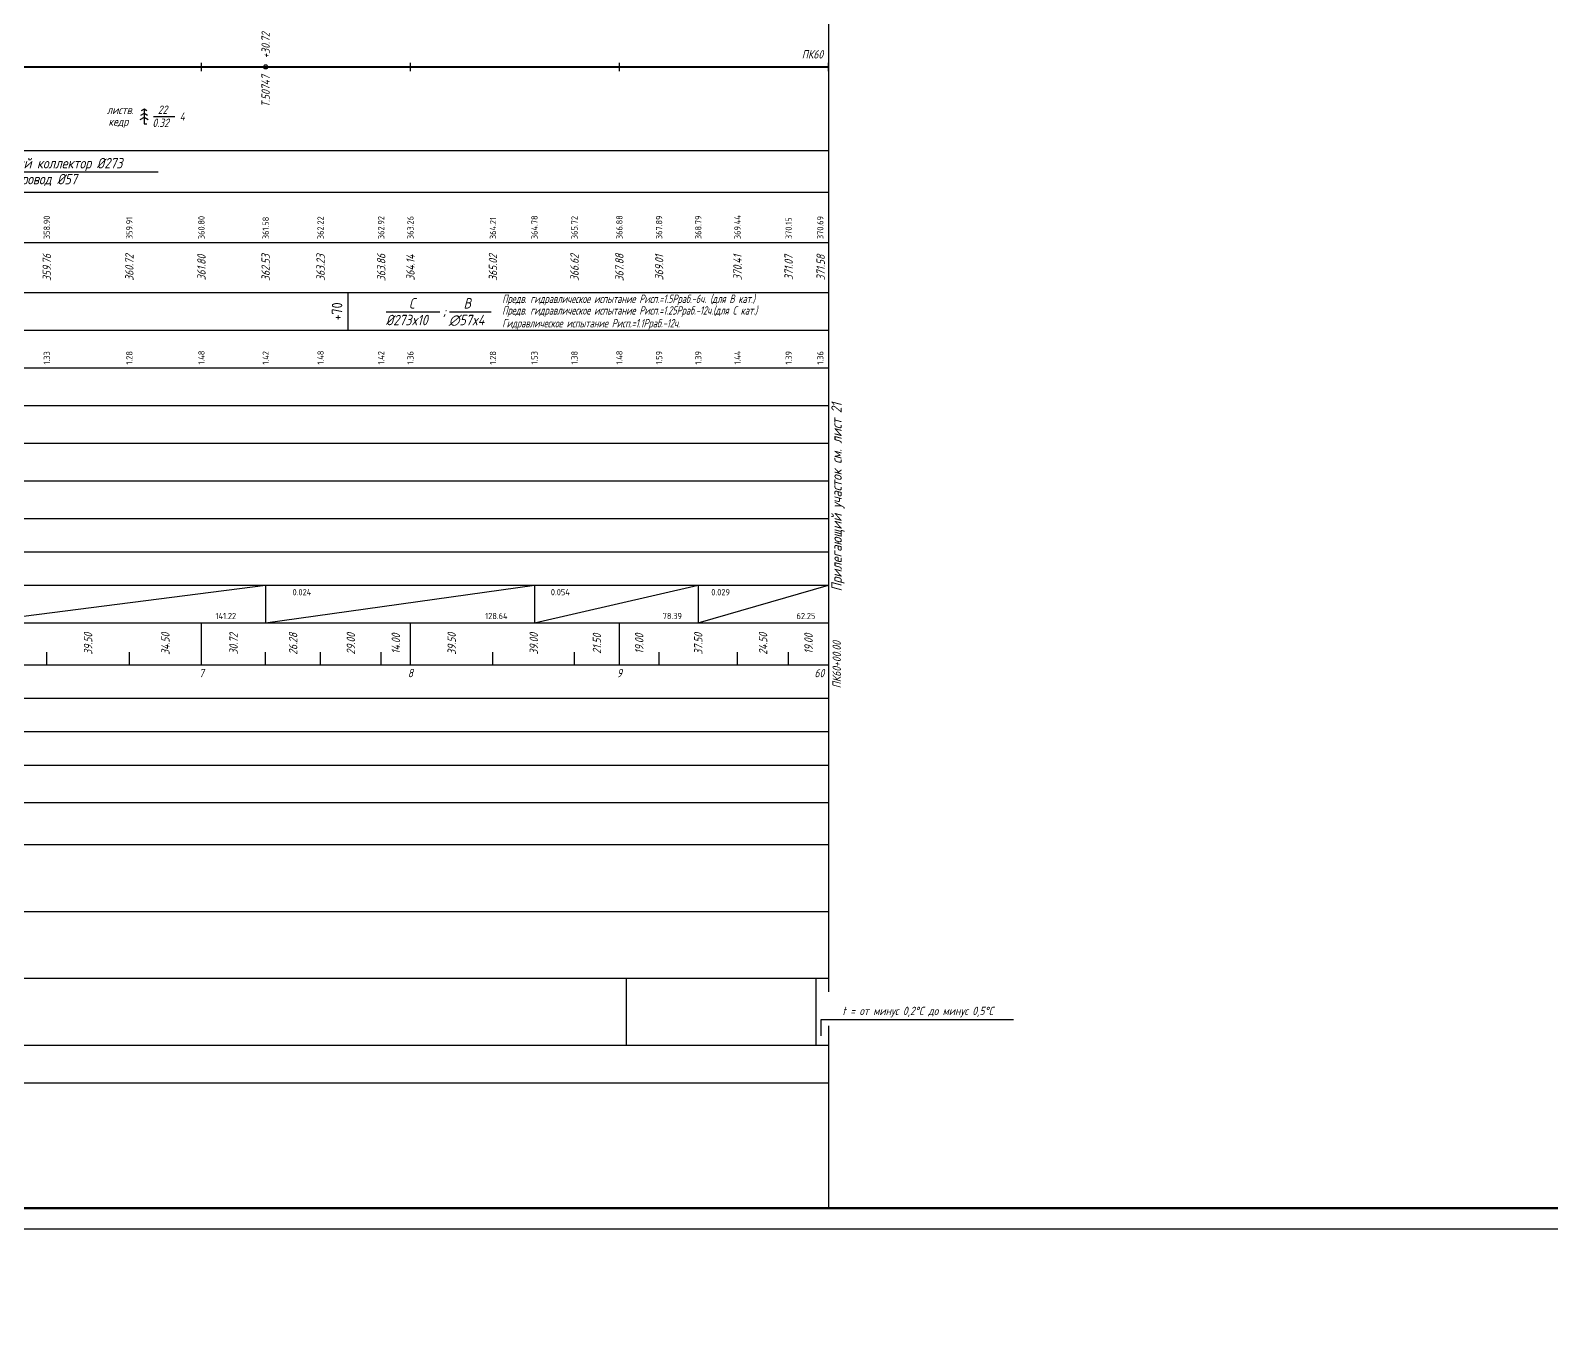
# Model space of a CAD drawing. Extents: x 0 to 1705, y -46 to 631.
# Drawn here: x 977.6 to 1341.5, y 0 to 307.2 of the extents above; entities that cross this region are included whole.
import ezdxf
from ezdxf import colors
from ezdxf.entities.mleader import LeaderData, LeaderLine
from ezdxf.enums import TextEntityAlignment as Align
from ezdxf.math import Vec2, Vec3

# ---------------------------------------------------------------- set-up
doc = ezdxf.new("R2010")
doc.units = 0
doc.layers.add('ИИ_ОФОРМЛЕНИЕ_025', color=7, linetype='Continuous', lineweight=25)
doc.layers.add('ИИ_ПРОФИЛЬ_025', color=7, linetype='Continuous', lineweight=25)
doc.layers.add('Подвал', color=7, linetype='Continuous')
doc.layers.add('ТХ-Л', color=140, linetype='Continuous')
doc.styles.add('1', font='simplex.shx', dxfattribs={"width": 0.8, "height": 1.5})
doc.styles.add('VNIPISIMPLEXCUR', font='simplex.shx', dxfattribs={"width": 0.8, "oblique": 15})

# ---------------------------------------------------------------- blocks, each defined once
blk = doc.blocks.new('ИИ03А2Х4')
at = {"color": 0, "linetype": 'Continuous', "lineweight": 25}
blk.add_lwpolyline([(0, 0), (0, 594), (1682, 594), (1682, 0)], close=True, dxfattribs=at)
at = {"color": 0, "linetype": 'Continuous', "lineweight": 50}
blk.add_lwpolyline([(20, 5), (20, 589), (1677, 589), (1677, 5)], close=True, dxfattribs=at)
at = {"color": 0, "linetype": 'Continuous', "style": 'VNIPISIMPLEXCUR', "oblique": 15, "width": 0.8, "flags": 8}
blk.add_attdef('FORMAT', text='', height=2.5, dxfattribs=at).set_placement((1677, 1.25), align=Align.RIGHT)
blk = doc.blocks.new('ИИ053672А')
at = {"color": 0, "linetype": 'Continuous'}
for points in [[(1, 0.92), (0, 1.5), (-1, 0.92)], [(0.85, 2.01), (0, 2.5), (-0.85, 2.01)], [(0.7, 3.1), (0, 3.5), (-0.7, 3.1)], [(0, 3.5), (0, 0), (0.7, 0)]]:
    blk.add_lwpolyline(points, dxfattribs=at)
at = {"color": 0, "linetype": 'Continuous', "style": 'VNIPISIMPLEXCUR', "oblique": 15, "width": 0.8}
blk.add_attdef('RACE1', text='', height=2, dxfattribs=at).set_placement((-2, 2.25), align=Align.RIGHT)
blk.add_attdef('HEIGHT', (2, 2.25), '', height=2, dxfattribs=at)
blk.add_attdef('RACE2', text='', height=2, dxfattribs=at).set_placement((-2, 1.25), align=Align.TOP_RIGHT)
blk.add_attdef('THICKNESS', text='', height=2, dxfattribs=at).set_placement((2, 1.25), align=Align.TOP_LEFT)
blk.add_attdef('DISTANCE', text='', height=2, dxfattribs=at).set_placement((8.5, 1.75), align=Align.MIDDLE_LEFT)

msp = doc.modelspace()

# ---------------------------------------------------------------- linework, layer by layer
at = {"layer": 'ИИ_ПРОФИЛЬ_025', "flags": 128}
for points in [[(1168.499, 328.453), (1168.499, 77.239)], [(922.999, 298.453), (1168.499, 298.453)], [(1018.499, 297.453), (1018.499, 299.453)], [(1068.499, 297.453), (1068.499, 299.453)], [(1118.499, 297.453), (1118.499, 299.453)], [(1168.499, 297.453), (1168.499, 299.453)], [(1007.007, 286.574), (1012.118, 286.574)], [(118.499, 278.453), (1168.499, 278.453)], [(268.499, 268.453), (1168.499, 268.453)], [(268.499, 256.453), (1168.499, 256.453)], [(268.499, 244.453), (1168.499, 244.453)], [(268.499, 235.453), (1168.499, 235.453)], [(268.499, 226.453), (1168.499, 226.453)], [(268.499, 217.453), (1168.499, 217.453)], [(268.499, 208.453), (1168.499, 208.453)], [(268.499, 199.453), (1168.499, 199.453)], [(268.499, 190.453), (1168.499, 190.453)], [(268.499, 182.453), (1168.499, 182.453)], [(268.499, 174.453), (1168.499, 174.453)], [(118.499, 165.453), (1168.499, 165.453)], [(1018.499, 155.453), (1018.499, 165.453)], [(1068.499, 155.453), (1068.499, 165.453)], [(1118.499, 155.453), (1118.499, 165.453)], [(981.499, 155.453), (981.499, 158.453)], [(1001.249, 155.453), (1001.249, 158.453)], [(1033.859, 155.453), (1033.859, 158.453)], [(1046.999, 155.453), (1046.999, 158.453)], [(1061.499, 155.453), (1061.499, 158.453)], [(1088.249, 155.453), (1088.249, 158.453)], [(1107.749, 155.453), (1107.749, 158.453)], [(1127.999, 155.453), (1127.999, 158.453)], [(1146.749, 155.453), (1146.749, 158.453)], [(1158.999, 155.453), (1158.999, 158.453)], [(118.499, 155.453), (1168.499, 155.453)], [(268.499, 147.453), (1168.499, 147.453)], [(268.499, 139.453), (1168.499, 139.453)], [(268.499, 131.453), (1168.499, 131.453)], [(268.499, 122.453), (1168.499, 122.453)], [(268.499, 112.453), (1168.499, 112.453)], [(268.499, 96.453), (1168.499, 96.453)], [(268.499, 80.453), (1168.499, 80.453)], [(1120.126, 80.453), (1120.126, 64.453)], [(1165.491, 80.453), (1165.491, 64.453)], [(1166.804, 66.704), (1166.804, 70.582), (1212.764, 70.582)], [(1168.499, 69.068), (1168.499, 25.453)], [(118.499, 64.453), (1168.499, 64.453)], [(118.499, 55.453), (1168.499, 55.453)], [(118.499, 25.453), (1168.499, 25.453)]]:
    msp.add_lwpolyline(points, dxfattribs=at)
at = {"layer": 'ИИ_ПРОФИЛЬ_025'}
msp.add_circle((1033.859, 298.453), 0.5, dxfattribs=at)
at = {"layer": 'Подвал'}
for p, q in [((963.249, 165.453), (1033.859, 174.453)), ((1033.859, 174.453), (1033.859, 165.453)), ((1033.859, 174.453), (1033.859, 165.453)), ((1033.859, 165.453), (1098.177, 174.453)), ((1098.177, 174.453), (1098.177, 165.453)), ((1098.177, 174.453), (1098.177, 165.453)), ((1098.177, 165.453), (1137.374, 174.453)), ((1137.374, 174.453), (1137.374, 165.453)), ((1137.374, 174.453), (1137.374, 165.453)), ((1137.374, 165.453), (1168.499, 174.453)), ((1168.499, 174.453), (1168.499, 165.453)), ((1168.499, 174.453), (1168.499, 165.453))]:
    msp.add_line(p, q, dxfattribs=at)
at = {"layer": 'ТХ-Л', "const_width": 0.5}
msp.add_lwpolyline([(922.999, 298.453), (1168.499, 298.453)], dxfattribs=at)
at = {"layer": 'ТХ-Л', "flags": 128}
msp.add_lwpolyline([(954.961, 298.453), (961.085, 273.391), (1008.174, 273.391)], dxfattribs=at)
at = {"layer": 'ТХ-Л'}
for points in [[(1053.499, 244.453), (1053.499, 235.453)], [(1062.718, 239.886), (1075.538, 239.886)], [(1077.856, 239.886), (1087.855, 239.886)]]:
    msp.add_lwpolyline(points, dxfattribs=at)

# ---------------------------------------------------------------- block references
at = {"layer": 'ИИ_ОФОРМЛЕНИЕ_025'}
msp.add_blockref('ИИ03А2Х4', (23.499, 20.453), dxfattribs=at)
at = {"layer": 'ИИ_ПРОФИЛЬ_025'}
ref = msp.add_blockref('ИИ053672А', (1004.766, 284.834), dxfattribs=dict(at, rotation=359.9998644233978))
ref.add_attrib('RACE1', 'листв.', dxfattribs={"layer": '0', "color": 0, "linetype": 'Continuous', "height": 2, "rotation": 359.99986, "style": 'VNIPISIMPLEXCUR', "oblique": 15, "width": 0.8}).set_placement((1002.269, 287.149), align=Align.RIGHT)
ref.add_attrib('RACE2', 'кедр', dxfattribs={"layer": '0', "color": 0, "linetype": 'Continuous', "height": 2, "rotation": 359.99986, "style": 'VNIPISIMPLEXCUR', "oblique": 15, "width": 0.8}).set_placement((1000.972, 286.36), align=Align.TOP_RIGHT)
ref.add_attrib('HEIGHT', '22', (1008.048, 287.213), dxfattribs={"layer": '0', "color": 0, "linetype": 'Continuous', "height": 2, "rotation": 359.99986, "style": 'VNIPISIMPLEXCUR', "oblique": 15, "width": 0.8})
ref.add_attrib('THICKNESS', '0.32', dxfattribs={"layer": '0', "color": 0, "linetype": 'Continuous', "height": 2, "rotation": 359.99986, "style": 'VNIPISIMPLEXCUR', "oblique": 15, "width": 0.8}).set_placement((1006.766, 286.084), align=Align.TOP_LEFT)
ref.add_attrib('DISTANCE', '4', dxfattribs={"layer": '0', "color": 0, "linetype": 'Continuous', "height": 2, "rotation": 359.99986, "style": 'VNIPISIMPLEXCUR', "oblique": 15, "width": 0.8}).set_placement((1013.266, 286.584), align=Align.MIDDLE_LEFT)

# ---------------------------------------------------------------- texts
at = {"layer": 'ИИ_ПРОФИЛЬ_025', "style": 'VNIPISIMPLEXCUR', "oblique": 15, "width": 0.8}
msp.add_text('+30.72', height=2, rotation=90, dxfattribs=at).set_placement((1033.859, 300.453), align=Align.MIDDLE_LEFT)
for s, p in [('ПК60', (1164.69, 300.453)), ('7', (1018.499, 152.453)), ('8', (1068.499, 152.453)), ('9', (1118.499, 152.453)), ('60', (1166.34, 152.453))]:
    msp.add_text(s, height=2, dxfattribs=at).set_placement(p, align=Align.CENTER)
msp.add_text('Т.50747', height=2, rotation=90, dxfattribs=at).set_placement((1033.859, 296.453), align=Align.MIDDLE_RIGHT)
for s, rotation, p in [('359.76', 90, (982.499, 250.453)), ('360.72', 90, (1002.249, 250.453)), ('361.80', 90, (1019.499, 250.453)), ('362.53', 90, (1034.859, 250.453)), ('363.23', 90, (1047.999, 250.453)), ('363.86', 90, (1062.499, 250.453)), ('364.14', 90, (1069.499, 250.453)), ('365.02', 90, (1089.249, 250.453)), ('366.62', 90, (1108.749, 250.453)), ('367.88', 90, (1119.499, 250.453)), ('369.01', 90, (1128.999, 250.453)), ('370.41', 90, (1147.749, 250.453)), ('371.07', 90, (1159.999, 250.453)), ('371.58', 90, (1167.658, 250.453)), ('ПК60+00.00', 90.0052, (1171.499, 155.453))]:
    msp.add_text(s, height=2, rotation=rotation, dxfattribs=at).set_placement(p, align=Align.CENTER)
for s, p in [('39.50', (991.374, 160.453)), ('34.50', (1009.874, 160.453)), ('30.72', (1026.179, 160.453)), ('26.28', (1040.429, 160.453)), ('29.00', (1054.249, 160.453)), ('14.00', (1064.999, 160.453)), ('39.50', (1078.374, 160.453)), ('39.00', (1097.999, 160.453)), ('21.50', (1113.124, 160.453)), ('19.00', (1123.249, 160.453)), ('37.50', (1137.374, 160.453)), ('24.50', (1152.874, 160.453)), ('19.00', (1163.749, 160.453))]:
    msp.add_text(s, height=2, rotation=90, dxfattribs=at).set_placement(p, align=Align.MIDDLE_CENTER)
msp.add_text('t = от минус 0,2%%DC до минус 0,5%%DC ', height=2, dxfattribs=at).set_placement((1190.452, 73.636), align=Align.TOP_CENTER)
at = {"layer": 'Подвал', "char_height": 1.5, "rotation": 89.99998, "style": 'VNIPISIMPLEXCUR'}
for s, insert, attachment_point in [('\\W0.800;\\W0.8;\\Q0.0;366.88', (1118.499, 257.253), 4), ('\\W0.800;\\W0.8;\\Q0.0;369.44', (1146.749, 257.253), 4), ('\\W0.800;\\W0.8;\\Q0.0;358.90', (981.499, 257.253), 4), ('\\W0.800;\\W0.8;\\Q0.0;359.91', (1001.249, 257.253), 4), ('\\W0.800;\\W0.8;\\Q0.0;360.80', (1018.499, 257.253), 4), ('\\W0.800;\\W0.8;\\Q0.0;361.58', (1033.859, 257.253), 4), ('\\W0.800;\\W0.8;\\Q0.0;362.22', (1046.999, 257.253), 4), ('\\W0.800;\\W0.8;\\Q0.0;362.92', (1061.499, 257.253), 4), ('\\W0.800;\\W0.8;\\Q0.0;363.26', (1068.499, 257.253), 4), ('\\W0.800;\\W0.8;\\Q0.0;364.21', (1088.249, 257.253), 4), ('\\W0.800;\\W0.8;\\Q0.0;364.78', (1098.177, 257.253), 4), ('\\W0.800;\\W0.8;\\Q0.0;365.72', (1107.749, 257.253), 4), ('\\W0.800;\\W0.8;\\Q0.0;367.89', (1127.999, 257.253), 4), ('\\W0.800;\\W0.8;\\Q0.0;368.79', (1137.374, 257.253), 4), ('\\W0.800;\\W0.8;\\Q0.0;370.15', (1158.999, 257.253), 4), ('\\W0.800;\\W0.8;\\Q0.0;370.69', (1167.315, 257.253), 7), ('\\W0.800;\\W0.8;\\Q0.0;1.33', (981.499, 227.253), 4), ('\\W0.800;\\W0.8;\\Q0.0;1.28', (1001.249, 227.253), 4), ('\\W0.800;\\W0.8;\\Q0.0;1.48', (1018.499, 227.253), 4), ('\\W0.800;\\W0.8;\\Q0.0;1.42', (1033.859, 227.253), 4), ('\\W0.800;\\W0.8;\\Q0.0;1.48', (1046.999, 227.253), 4), ('\\W0.800;\\W0.8;\\Q0.0;1.42', (1061.499, 227.253), 4), ('\\W0.800;\\W0.8;\\Q0.0;1.36', (1068.499, 227.253), 4), ('\\W0.800;\\W0.8;\\Q0.0;1.28', (1088.249, 227.253), 4), ('\\W0.800;\\W0.8;\\Q0.0;1.53', (1098.177, 227.253), 4), ('\\W0.800;\\W0.8;\\Q0.0;1.38', (1107.749, 227.253), 4), ('\\W0.800;\\W0.8;\\Q0.0;1.48', (1118.499, 227.253), 4), ('\\W0.800;\\W0.8;\\Q0.0;1.59', (1127.999, 227.253), 4), ('\\W0.800;\\W0.8;\\Q0.0;1.39', (1137.374, 227.253), 4), ('\\W0.800;\\W0.8;\\Q0.0;1.44', (1146.749, 227.253), 4), ('\\W0.800;\\W0.8;\\Q0.0;1.39', (1158.999, 227.253), 4), ('\\W0.800;\\W0.8;\\Q0.0;1.36', (1167.315, 227.253), 7)]:
    msp.add_mtext(s, dxfattribs=dict(at, insert=insert, attachment_point=attachment_point))
at = {"layer": 'Подвал', "char_height": 1.5, "style": 'VNIPISIMPLEXCUR'}
for s, insert, attachment_point in [('\\W0.800;\\W0.8;\\Q0.0;0.024', (1040.291, 173.553), 1), ('\\W0.800;\\W0.8;\\Q0.0;0.054', (1102.097, 173.553), 1), ('\\W0.800;\\W0.8;\\Q0.0;0.029', (1140.487, 173.553), 1), ('\\W0.800;\\W0.8;\\Q0.0;141.22', (1026.798, 166.353), 9), ('\\W0.800;\\W0.8;\\Q0.0;128.64', (1091.746, 166.353), 9), ('\\W0.800;\\W0.8;\\Q0.0;78.39', (1133.455, 166.353), 9), ('\\W0.800;\\W0.8;\\Q0.0;62.25', (1165.387, 166.353), 9)]:
    msp.add_mtext(s, dxfattribs=dict(at, insert=insert, attachment_point=attachment_point))
at = {"layer": 'ТХ-Л', "style": 'VNIPISIMPLEXCUR', "oblique": 15}
for s, height, width, p in [('Газосборный коллектор %%C273', 2.5, 0.8, (961.563, 274.174)), ('Метанолопровод %%C57', 2.5, 0.8, (961.563, 270.363)), ('Предв. гидравлическое испытание Рисп.=1.5Рраб.-6ч. (для В кат.)', 2, 0.6, (1090.447, 241.978)), ('С', 2.5, 0.8, (1068.149, 240.654)), ('В', 2.5, 0.8, (1081.205, 240.654)), ('Предв. гидравлическое испытание Рисп.=1.25Рраб.-12ч.(для C кат.)', 2, 0.6, (1090.447, 239.2)), ('%%C273x10 ', 2.5, 0.8, (1062.586, 236.649)), ('Гидравлическое испытание Рисп.=1.1Рраб.-12ч.', 2, 0.6, (1090.447, 236.142))]:
    msp.add_text(s, height=height, dxfattribs=dict(at, width=width)).set_placement(p)
at = {"layer": 'ТХ-Л', "style": '1', "oblique": 15, "width": 0.8}
msp.add_text('Прилегающий участок см. лист 21', height=2.5, rotation=89.99998, dxfattribs=at).set_placement((1171.712, 195.529), align=Align.CENTER)
at = {"layer": 'ТХ-Л', "insert": (1052.187, 239.953), "char_height": 2.5, "attachment_point": 8, "rotation": 89.672, "style": 'VNIPISIMPLEXCUR'}
msp.add_mtext('{\\Q0;+70}', dxfattribs=at)
at = {"layer": 'ТХ-Л', "char_height": 2.5, "attachment_point": 1, "style": 'VNIPISIMPLEXCUR'}
for s, insert, width in [(';', (1076.229, 241.294), 1.06187), ('∅57x4', (1077.684, 239.149), 12.25)]:
    msp.add_mtext(s, dxfattribs=dict(at, insert=insert, width=width))

# ---------------------------------------------------------------- leaders
at = {"layer": 'ТХ-Л', "ltscale": 100}
ml = msp.add_multileader_mtext('Standard', dxfattribs=at)
ml.set_content('1\\P', color=256, style='VNIPISIMPLEXCUR')
ml.set_leader_properties()
ml.build(insert=Vec2(0, 0))
ml.multileader.update_dxf_attribs({"leader_type": 0, "has_dogleg": 0, "text_left_attachment_type": 0, "text_right_attachment_type": 0, "dogleg_length": 0.36})
ctx = ml.context
ctx.base_point, ctx.char_height, ctx.plane_origin = Vec3(1569.459, 589.914), 3.5, Vec3(4.435, 1.477)
ctx.left_attachment, ctx.right_attachment = 0, 0
notes = []
notes.append((ctx, [(0, (0, 0, 0), (0, 0), (1, 0), 1, [])]))
ctx.mtext.insert, ctx.mtext.flow_direction = Vec3(1571.459, 589.914), 5
for ctx, leaders in notes:
    for number, flags, end, landing, length, lines in leaders:
        leader = LeaderData()
        leader.index, (leader.has_last_leader_line, leader.has_dogleg_vector, leader.attachment_direction) = number, flags
        leader.last_leader_point, leader.dogleg_vector, leader.dogleg_length = Vec3(end), Vec3(landing), length
        for number, points, colour, breaks in lines:
            line = LeaderLine()
            line.index, line.vertices, line.color, line.breaks = number, Vec3.list(points), colors.encode_raw_color(colour), breaks
            leader.lines.append(line)
        ctx.leaders.append(leader)

doc.saveas('drawing.dxf')
